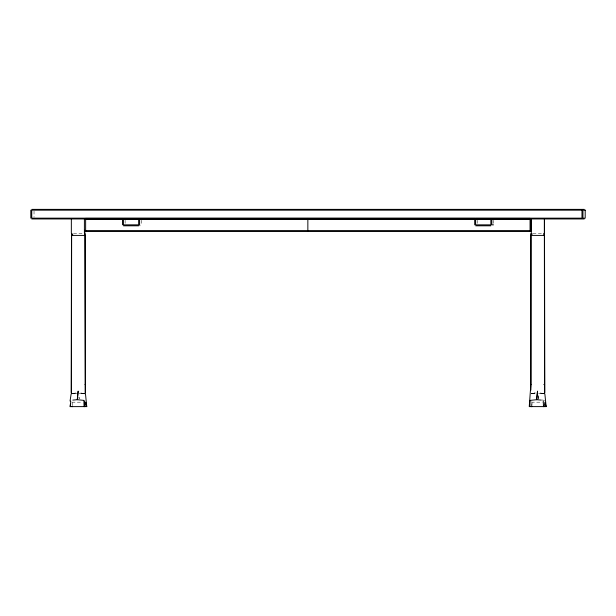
<?xml version="1.0" encoding="UTF-8"?>
<svg xmlns="http://www.w3.org/2000/svg" width="616" height="616" viewBox="0 0 616 616"><rect width="100%" height="100%" fill="white"/><g stroke="black" fill="none" stroke-linecap="round" stroke-linejoin="round"><path stroke-width="0.46" stroke-dasharray="3.08 2.31" d="M72.557 405.698L72.719 401.039M531.262 406.606L531.454 401.039M531.962 405.698L532.124 401.039M71.687 393.724L75.953 392.985L71.726 393.724L77.362 393.77M533.14 393.27L531.077 393.724L535.296 392.985L531.107 393.724L535.805 393.763M531.893 393.578L535.296 392.985M73.396 393.424L75.953 392.985M79.248 393.77L84.923 393.724L80.665 392.985L84.046 393.578M538.638 393.77L544.313 393.724L540.093 392.985L543.466 393.57M138.654 225.803L140.34 225.803M73.55 233.502L83.068 233.502M532.932 233.502L542.457 233.502M71.933 402.186L81.951 402.186M531.323 402.186L542.249 402.186M541.726 399.961L544.652 400.308M540.093 392.985L544.344 393.724M80.665 392.985L84.923 393.724M84.954 393.724L82.906 393.27L84.215 393.57M538.276 396.334L538.7 399.692M79.202 398.852L78.994 397.174L79.31 399.692M538.192 395.495L538.6 398.852M493.516 220.266L493.516 223.931M477.354 220.266L477.354 223.931M141.295 220.266L141.295 224.848M125.133 220.266L125.133 223.931M34.026 211.057L34.026 217.271M543.659 393.57L542.296 393.27L543.597 393.57"/><path stroke-width="0.92" d="M544.867 393.932L546.138 406.606L529.252 406.606L530.869 384.392L530.877 235.42L544.513 235.42L544.813 392.8M71.602 235.42L71.641 233.502L71.418 392.484M123.161 218.387L85.639 218.387L85.639 231.539L530.353 231.539L530.368 230.584M85.732 230.584L85.716 231.539L84.685 230.584L531.015 230.584L531.015 219.35L530.06 218.387L530.06 231.539L531.015 230.584M307.854 218.387L307.854 231.539M530.145 230.584L530.137 231.539L531.092 230.584M530.984 235.42L531.03 233.502L530.892 390.067M69.862 406.606L70.501 406.629L70.701 401.039M529.906 406.629L530.107 401.039M71.187 392.8L71.487 235.42L85.123 235.42L85.424 392.8M71.133 393.932L70.055 401.039M83.984 400.408L77.3 399.692L78.14 391.237L77.3 399.692L72.811 400.107M541.179 400.107L536.69 399.692L537.498 391.237L536.69 399.692L530.006 400.408M83.876 401.039L84.069 406.629L84.739 406.606L85.593 402.186L86.748 406.606L70.501 406.629M70.047 405.805L70.601 403.411M84.892 393.724L85.039 393.193M544.344 393.724L544.529 393.193M543.381 234.242L544.336 233.071L544.336 218.957M85.639 218.387L84.685 219.35L123.146 219.35M531.315 230.584L530.276 231.539L530.268 230.584M85.131 384.392L85 384.392M31.755 209.371L584.245 209.371M123.439 218.387L475.229 218.387M475.66 218.387L530.137 218.387L531.238 219.35M31.755 218.957L584.245 218.957M139.501 219.35L475.221 219.35M491.568 219.35L531.092 219.35M493.516 224.848L491.83 224.848L491.83 219.35M123.439 225.803L138.654 225.803M475.66 225.803L490.875 225.803M530.869 384.392L531 384.392M531.262 406.606L531.931 406.629M71.872 406.606L72.526 406.629M84.977 230.584L85.94 231.539M84.9 230.584L85.863 231.539L85.855 230.584M532.255 234.242L531.292 233.071L531.292 218.957M72.788 234.835L71.348 233.071L71.348 218.957M71.572 393.193L71.726 393.724M546.138 406.606L544.975 402.186L544.128 406.606L543.474 406.629L543.281 401.039M85.485 393.932L86.748 406.606M544.582 392.484L544.359 233.502L544.405 235.42M85.193 392.484L84.969 233.502L85.016 235.42M84.546 401.039L84.739 406.606M530.137 218.387L530.145 219.35M544.513 218.957L544.513 233.071M474.705 219.35L474.705 224.848M139.609 219.35L139.609 224.848M122.484 219.35L122.484 224.848M84.846 230.245L84.846 233.071M84.4 218.957L84.4 233.071M30.8 210.164L30.8 218.156M544.475 384.392L544.059 384.392L544.513 384.392M581.974 210.164L31.747 210.164L31.747 218.156L581.974 218.156L581.974 210.164M585.2 210.164L582.944 210.164L582.944 218.156L585.2 218.156L585.2 210.164M138.646 219.35L123.431 219.35L123.431 224.848L138.646 224.848L138.646 219.35M490.867 219.35L475.652 219.35L475.652 224.848L490.867 224.848L490.867 219.35"/></g></svg>
